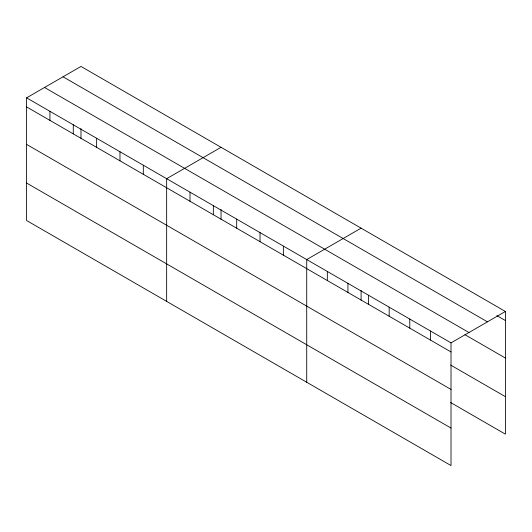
<?xml version="1.0" encoding="UTF-8"?>
<svg xmlns="http://www.w3.org/2000/svg" width="532" height="532" viewBox="0 0 532 532"><rect width="100%" height="100%" fill="white"/><g stroke="black" fill="none" stroke-linecap="round" stroke-linejoin="round"><path stroke-width="0.8" d="M451.016 389.437L451.016 342.874L26.6 97.841L26.6 220.527L451.016 465.56L451.016 389.437L26.6 144.405M450.664 402.558L505.4 434.159L505.4 311.473L80.984 66.44L26.6 97.841M221.039 147.304L166.656 178.699L166.656 301.385M361.095 228.162L306.718 259.563L306.718 382.249M451.016 342.874L505.4 311.473M496.868 315.622L505.4 320.55M63.035 76.801L487.452 321.84M44.548 87.481L468.965 332.513M464.882 334.648L505.4 358.043M26.6 106.912L451.016 351.945M450.664 365.072L505.4 396.673M26.6 183.035L451.016 428.067M430.401 330.971L430.401 340.048M409.786 319.067L409.786 328.144M389.171 307.17L389.171 316.241M368.556 295.267L368.556 304.344M361.095 290.346L361.095 300.208M347.941 283.363L347.941 292.44M327.333 271.466L327.333 280.537M283.37 246.083L283.37 255.161M260.028 232.61L260.028 241.681M236.687 219.131L236.687 228.208M221.039 209.482L221.039 219.344M213.345 205.651L213.345 214.728M190.004 192.178L190.004 201.249M143.314 165.226L143.314 174.297M119.973 151.746L119.973 160.824M96.631 138.267L96.631 147.344M80.984 128.624L80.984 138.486M73.283 124.794L73.283 133.865M49.941 111.314L49.941 120.392"/></g></svg>
